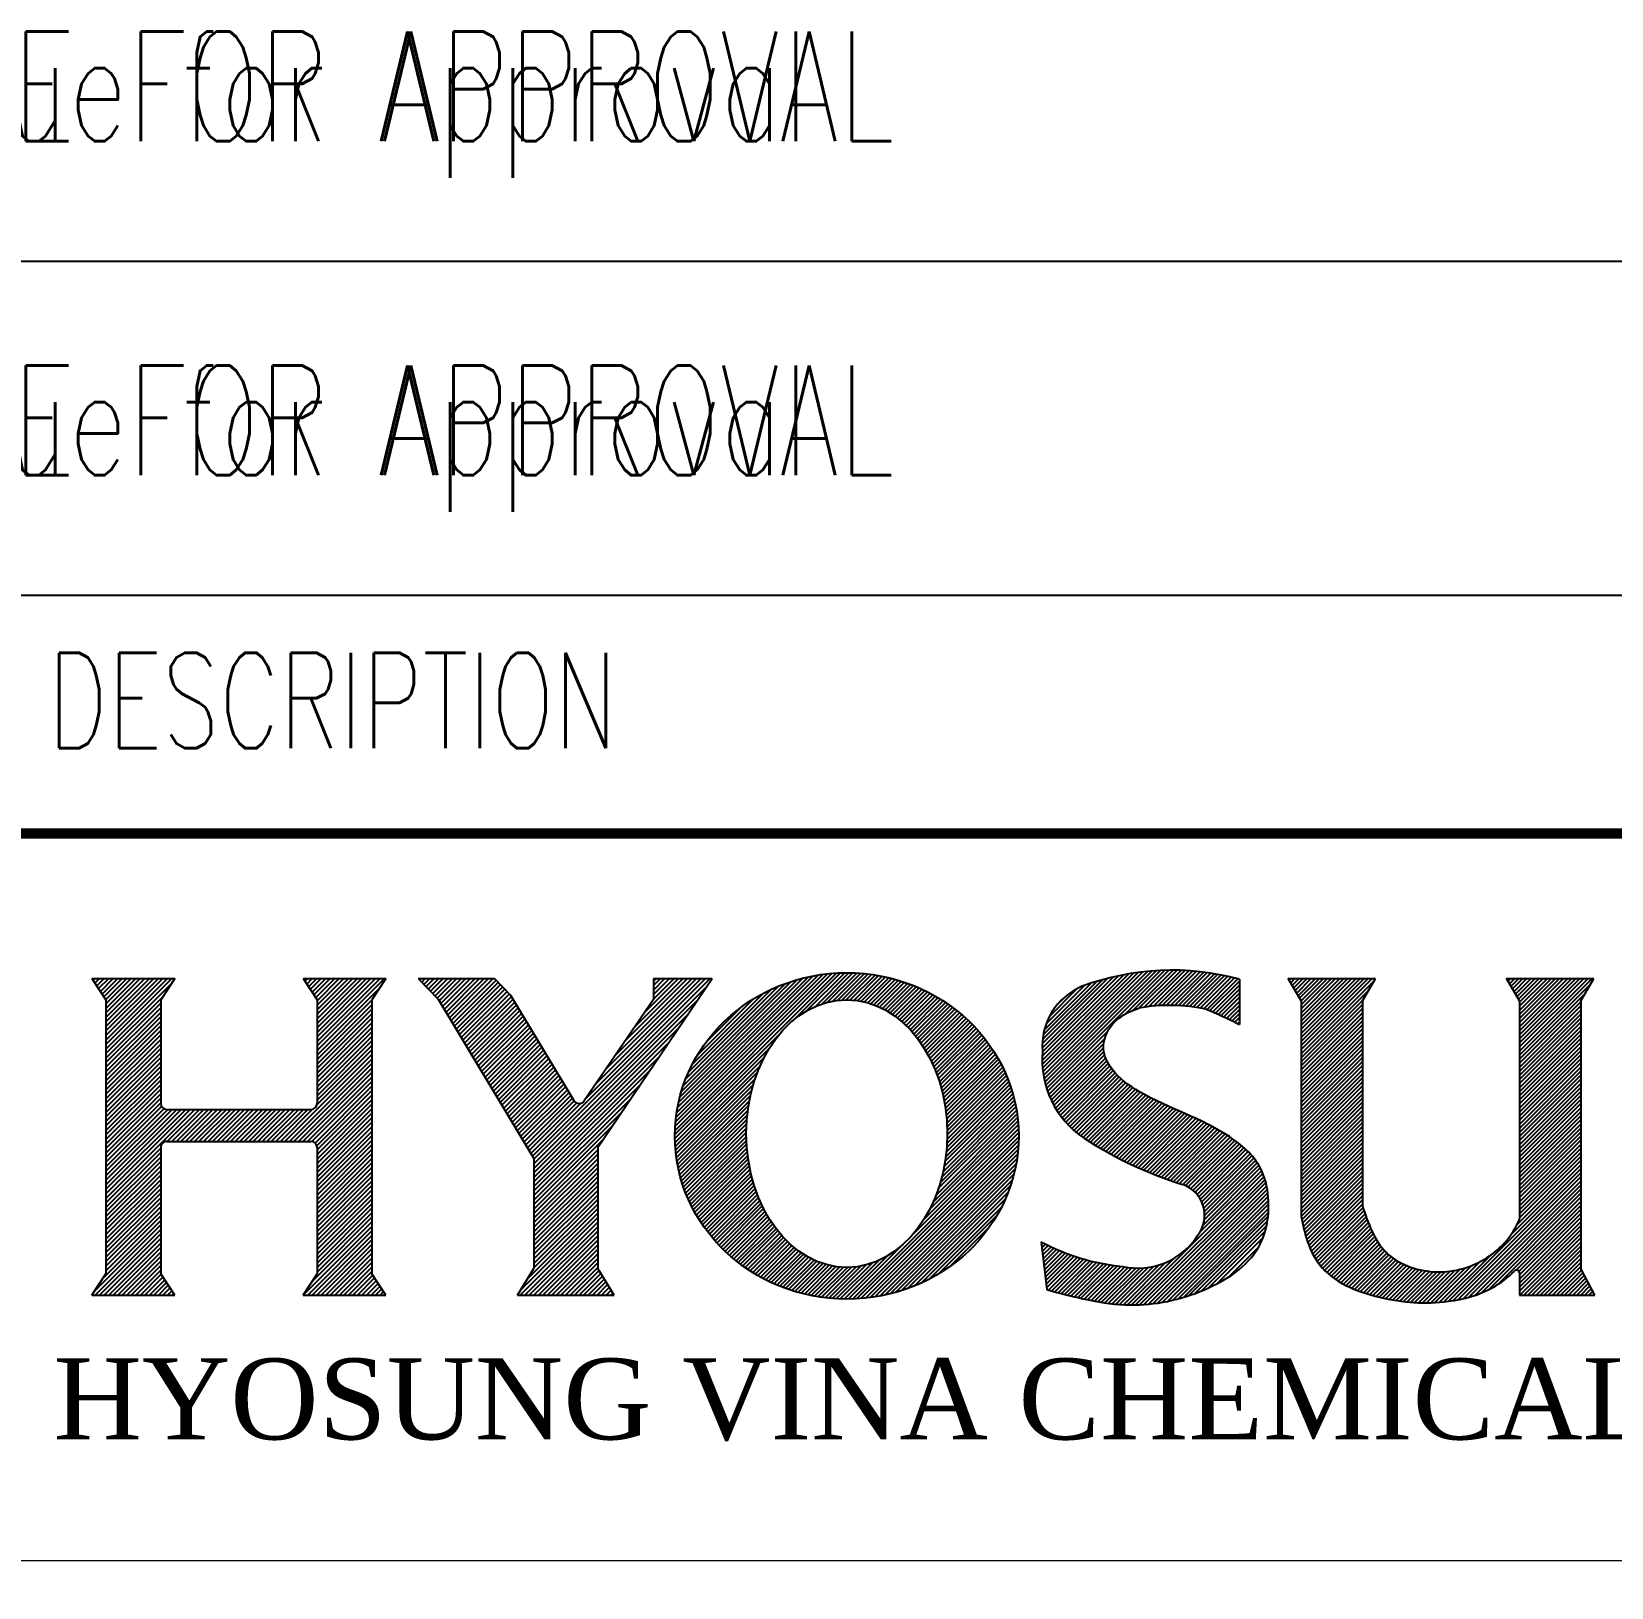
# Model space of a CAD drawing. Header units: millimetres. Extents: x 0 to 91981, y -132907 to 77676.
# Drawn here: x 88115 to 89440, y 45231 to 46536 of the extents above; entities that cross this region are included whole.
import ezdxf
from ezdxf.enums import TextEntityAlignment as Align

# ---------------------------------------------------------------- set-up
doc = ezdxf.new("R2010")
doc.units = ezdxf.units.MM
doc.header["$LTSCALE"] = 60
doc.linetypes.add('HIDDEN2', pattern=[0.1875, 0.125, -0.0625])
for name, color, linetype in [('9', 2, 'HIDDEN2'), ('BODER', 7, 'Continuous'), ('border', 130, 'Continuous'), ('TITLE', 7, 'Continuous')]:
    doc.layers.add(name, color=color, linetype=linetype)
doc.styles.add('ROMANS', font='ROMANS.shx', dxfattribs={"width": 0.8})
doc.styles.add('time', font='times.ttf', dxfattribs={"height": 5})

# ---------------------------------------------------------------- blocks, each defined once
blk = doc.blocks.new('TITLE')
at = {"color": 5}
for p, q in [((765.571, 91.97), (767.668, 94.067)), ((765.582, 91.896), (767.763, 94.077)), ((765.595, 91.824), (767.857, 94.085)), ((765.611, 91.754), (767.949, 94.092)), ((765.628, 91.686), (768.039, 94.097)), ((765.648, 91.621), (768.127, 94.1)), ((767.289, 93.176), (768.214, 94.102)), ((767.457, 93.259), (768.3, 94.102)), ((767.593, 93.31), (768.384, 94.101)), ((767.695, 93.326), (768.467, 94.099)), ((767.793, 93.339), (768.549, 94.095)), ((767.888, 93.349), (768.63, 94.091)), ((767.981, 93.356), (768.71, 94.085)), ((768.071, 93.361), (768.788, 94.078)), ((768.159, 93.364), (768.866, 94.07)), ((768.245, 93.364), (768.942, 94.061)), ((745.661, 93.887), (745.701, 93.927)), ((745.699, 93.83), (745.796, 93.927)), ((745.736, 93.773), (745.891, 93.927)), ((745.774, 93.715), (745.986, 93.927)), ((745.812, 93.658), (746.08, 93.927)), ((745.849, 93.601), (746.175, 93.927)), ((745.887, 93.544), (746.27, 93.927)), ((745.924, 93.486), (746.365, 93.927)), ((745.929, 93.302), (746.555, 93.927)), ((745.929, 93.207), (746.649, 93.927)), ((745.929, 93.112), (746.744, 93.927)), ((745.929, 93.017), (746.839, 93.927)), ((745.929, 92.922), (746.934, 93.927)), ((745.929, 92.828), (747.029, 93.927)), ((745.929, 92.733), (747.123, 93.927)), ((745.929, 92.638), (747.218, 93.927)), ((745.929, 92.543), (747.313, 93.927)), ((745.929, 93.397), (746.46, 93.927)), ((745.929, 92.448), (747.304, 93.823)), ((750.062, 93.927), (750.063, 93.927)), ((750.1, 93.869), (750.158, 93.927)), ((750.137, 93.812), (750.252, 93.927)), ((750.175, 93.755), (750.347, 93.927)), ((750.213, 93.698), (750.442, 93.927)), ((750.25, 93.64), (750.537, 93.927)), ((750.288, 93.583), (750.632, 93.927)), ((750.325, 93.526), (750.726, 93.927)), ((750.356, 93.462), (750.821, 93.927)), ((750.356, 93.367), (750.916, 93.927)), ((750.356, 93.272), (751.011, 93.927)), ((750.356, 93.178), (751.106, 93.927)), ((750.356, 93.083), (751.201, 93.927)), ((750.356, 92.988), (751.295, 93.927)), ((750.356, 92.893), (751.39, 93.927)), ((750.356, 92.798), (751.485, 93.927)), ((750.356, 92.703), (751.58, 93.927)), ((750.356, 92.609), (751.675, 93.927)), ((750.356, 92.514), (751.769, 93.927)), ((750.356, 92.419), (751.675, 93.737)), ((752.502, 93.901), (752.528, 93.927)), ((752.549, 93.853), (752.623, 93.927)), ((752.595, 93.805), (752.718, 93.927)), ((752.642, 93.757), (752.812, 93.927)), ((752.689, 93.709), (752.907, 93.927)), ((752.735, 93.66), (753.002, 93.927)), ((752.782, 93.612), (753.097, 93.927)), ((752.829, 93.564), (753.192, 93.927)), ((752.875, 93.516), (753.286, 93.927)), ((752.916, 93.462), (753.381, 93.927)), ((752.952, 93.403), (753.476, 93.927)), ((752.987, 93.343), (753.571, 93.927)), ((753.023, 93.284), (753.666, 93.927)), ((753.058, 93.225), (753.761, 93.927)), ((753.094, 93.166), (753.855, 93.927)), ((753.129, 93.106), (753.95, 93.927)), ((753.165, 93.047), (754.045, 93.927)), ((753.2, 92.988), (754.108, 93.895)), ((753.236, 92.928), (754.155, 93.847)), ((753.272, 92.869), (754.201, 93.799)), ((753.307, 92.81), (754.248, 93.751)), ((754.871, 90.202), (758.596, 93.927)), ((754.901, 90.137), (758.53, 93.766)), ((755.988, 91.414), (758.501, 93.927)), ((756.193, 91.713), (758.407, 93.927)), ((756.397, 92.012), (758.312, 93.927)), ((756.601, 92.312), (758.217, 93.927)), ((756.806, 92.611), (758.122, 93.927)), ((757.01, 92.91), (758.027, 93.927)), ((757.215, 93.209), (757.932, 93.927)), ((757.406, 93.875), (757.458, 93.927)), ((757.406, 93.78), (757.553, 93.927)), ((757.406, 93.686), (757.648, 93.927)), ((757.406, 93.591), (757.743, 93.927)), ((757.406, 93.496), (757.838, 93.927)), ((757.857, 90.656), (761.241, 94.041)), ((757.859, 90.743), (761.15, 94.034)), ((757.863, 90.833), (761.055, 94.025)), ((757.87, 90.926), (760.958, 94.014)), ((757.881, 91.021), (760.858, 93.999)), ((757.894, 91.12), (760.755, 93.981)), ((757.912, 91.223), (760.648, 93.959)), ((757.934, 91.33), (760.536, 93.933)), ((757.961, 91.443), (760.419, 93.901)), ((757.994, 91.561), (760.296, 93.864)), ((758.034, 91.687), (760.166, 93.819)), ((758.084, 91.822), (760.027, 93.765)), ((760.322, 93.036), (761.331, 94.045)), ((760.619, 93.248), (761.418, 94.047)), ((760.794, 93.337), (761.504, 94.047)), ((760.934, 93.392), (761.587, 94.045)), ((761.056, 93.429), (761.669, 94.041)), ((761.166, 93.454), (761.749, 94.036)), ((761.267, 93.469), (761.827, 94.029)), ((761.361, 93.478), (761.904, 94.021)), ((761.45, 93.481), (761.98, 94.011)), ((761.533, 93.479), (762.054, 94)), ((761.613, 93.474), (762.127, 93.988)), ((761.689, 93.465), (762.199, 93.974)), ((761.762, 93.452), (762.27, 93.96)), ((761.832, 93.437), (762.339, 93.944)), ((761.9, 93.419), (762.407, 93.927)), ((761.965, 93.399), (762.475, 93.909)), ((762.028, 93.377), (762.541, 93.89)), ((762.09, 93.353), (762.606, 93.87)), ((762.149, 93.327), (762.67, 93.848)), ((762.206, 93.299), (762.734, 93.826)), ((762.262, 93.27), (762.796, 93.803)), ((762.317, 93.239), (762.858, 93.779)), ((762.37, 93.206), (762.918, 93.755)), ((762.421, 93.172), (762.978, 93.729)), ((765.555, 92.21), (767.37, 94.025)), ((765.557, 92.127), (767.471, 94.041)), ((765.557, 92.297), (767.266, 94.006)), ((765.559, 92.47), (767.049, 93.96)), ((765.559, 92.555), (766.936, 93.933)), ((765.562, 92.047), (767.571, 94.055)), ((765.563, 92.389), (767.159, 93.985)), ((765.565, 92.647), (766.82, 93.901)), ((765.578, 92.745), (766.699, 93.866)), ((765.602, 92.854), (766.574, 93.826)), ((765.64, 92.978), (766.443, 93.781)), ((768.329, 93.363), (769.018, 94.052)), ((768.411, 93.36), (769.092, 94.041)), ((768.492, 93.355), (769.166, 94.029)), ((768.57, 93.348), (769.239, 94.016)), ((768.648, 93.34), (769.31, 94.003)), ((768.724, 93.331), (769.381, 93.989)), ((768.798, 93.32), (769.452, 93.974)), ((768.871, 93.308), (769.521, 93.958)), ((768.943, 93.294), (769.59, 93.941)), ((769.013, 93.279), (769.658, 93.924)), ((769.074, 93.255), (769.694, 93.875)), ((769.134, 93.229), (769.694, 93.79)), ((770.735, 93.891), (770.771, 93.927)), ((770.766, 93.837), (770.856, 93.927)), ((770.797, 93.783), (770.941, 93.927)), ((770.829, 93.729), (771.027, 93.927)), ((770.86, 93.675), (771.112, 93.927)), ((770.892, 93.621), (771.197, 93.927)), ((770.923, 93.568), (771.283, 93.927)), ((770.954, 93.514), (771.368, 93.927)), ((770.986, 93.46), (771.453, 93.927)), ((770.987, 93.375), (771.539, 93.927)), ((770.987, 93.29), (771.624, 93.927)), ((770.987, 93.204), (771.709, 93.927)), ((770.987, 93.119), (771.795, 93.927)), ((770.987, 93.034), (771.88, 93.927)), ((770.987, 92.948), (771.965, 93.927)), ((770.987, 92.863), (772.051, 93.927)), ((770.987, 92.778), (772.136, 93.927)), ((770.987, 92.692), (772.221, 93.927)), ((770.987, 92.607), (772.307, 93.927)), ((770.987, 92.522), (772.392, 93.927)), ((770.987, 92.436), (772.477, 93.927)), ((770.987, 92.351), (772.523, 93.888)), ((775.292, 93.926), (775.293, 93.927)), ((775.324, 93.872), (775.379, 93.927)), ((775.355, 93.818), (775.464, 93.927)), ((775.386, 93.764), (775.549, 93.927)), ((775.418, 93.71), (775.635, 93.927)), ((775.449, 93.656), (775.72, 93.927)), ((775.481, 93.602), (775.805, 93.927)), ((775.512, 93.549), (775.891, 93.927)), ((775.543, 93.495), (775.976, 93.927)), ((775.565, 93.43), (776.061, 93.927)), ((775.565, 93.345), (776.147, 93.927)), ((775.565, 93.26), (776.232, 93.927)), ((775.565, 93.174), (776.317, 93.927)), ((775.565, 93.089), (776.403, 93.927)), ((775.565, 93.004), (776.488, 93.927)), ((775.565, 92.918), (776.573, 93.927)), ((775.565, 92.833), (776.659, 93.927)), ((775.565, 92.748), (776.744, 93.927)), ((775.565, 92.662), (776.829, 93.927)), ((775.565, 92.577), (776.915, 93.927)), ((775.565, 92.492), (777, 93.927)), ((775.565, 92.406), (777.085, 93.927)), ((775.565, 92.321), (777.059, 93.816)), ((745.929, 92.354), (747.122, 93.547)), ((745.929, 92.259), (747.078, 93.408)), ((750.356, 92.324), (751.505, 93.473)), ((753.343, 92.751), (754.294, 93.702)), ((753.378, 92.691), (754.341, 93.654)), ((753.414, 92.632), (754.388, 93.606)), ((753.449, 92.573), (754.429, 93.553)), ((753.485, 92.514), (754.465, 93.493)), ((753.52, 92.454), (754.5, 93.434)), ((754.901, 90.042), (758.332, 93.473)), ((758.146, 91.969), (759.875, 93.698)), ((758.226, 92.134), (759.706, 93.614)), ((758.334, 92.328), (759.507, 93.501)), ((762.471, 93.137), (763.037, 93.702)), ((762.52, 93.1), (763.094, 93.675)), ((762.567, 93.062), (763.152, 93.647)), ((762.613, 93.023), (763.208, 93.618)), ((762.658, 92.983), (763.263, 93.588)), ((762.702, 92.941), (763.318, 93.557)), ((762.745, 92.899), (763.372, 93.526)), ((762.786, 92.855), (763.425, 93.494)), ((762.827, 92.81), (763.478, 93.461)), ((762.866, 92.764), (763.529, 93.427)), ((765.707, 93.13), (766.293, 93.717)), ((765.876, 93.385), (766.039, 93.547)), ((769.193, 93.203), (769.694, 93.704)), ((769.252, 93.177), (769.694, 93.619)), ((769.31, 93.149), (769.694, 93.534)), ((769.368, 93.122), (769.694, 93.448)), ((770.987, 92.266), (772.404, 93.684)), ((770.987, 92.18), (772.286, 93.479)), ((775.565, 92.236), (776.941, 93.612)), ((775.565, 92.15), (776.851, 93.437)), ((745.929, 92.164), (747.078, 93.313)), ((745.929, 92.069), (747.078, 93.218)), ((745.929, 91.974), (747.078, 93.123)), ((750.356, 92.229), (751.505, 93.378)), ((750.356, 92.135), (751.505, 93.283)), ((750.356, 92.04), (751.505, 93.189)), ((750.356, 91.945), (751.505, 93.094)), ((753.556, 92.395), (754.536, 93.375)), ((753.591, 92.336), (754.571, 93.315)), ((753.627, 92.276), (754.607, 93.256)), ((753.662, 92.217), (754.642, 93.197)), ((753.698, 92.158), (754.678, 93.138)), ((753.734, 92.099), (754.713, 93.078)), ((754.901, 89.947), (758.133, 93.18)), ((758.506, 92.585), (759.245, 93.325)), ((762.905, 92.717), (763.58, 93.393)), ((762.942, 92.669), (763.63, 93.357)), ((762.978, 92.62), (763.679, 93.321)), ((763.013, 92.57), (763.728, 93.285)), ((763.048, 92.519), (763.776, 93.247)), ((763.081, 92.467), (763.823, 93.209)), ((763.113, 92.414), (763.87, 93.17)), ((763.144, 92.36), (763.915, 93.131)), ((763.175, 92.305), (763.96, 93.09)), ((769.426, 93.094), (769.694, 93.363)), ((769.483, 93.066), (769.694, 93.278)), ((769.541, 93.039), (769.694, 93.192)), ((769.598, 93.011), (769.694, 93.107)), ((770.987, 92.095), (772.273, 93.382)), ((770.987, 92.01), (772.273, 93.296)), ((770.987, 91.924), (772.273, 93.211)), ((770.987, 91.839), (772.273, 93.126)), ((775.565, 92.065), (776.851, 93.352)), ((775.565, 91.98), (776.851, 93.266)), ((775.565, 91.894), (776.851, 93.181)), ((775.565, 91.809), (776.851, 93.096)), ((745.929, 91.879), (747.078, 93.028)), ((745.929, 91.785), (747.078, 92.933)), ((745.929, 91.69), (747.078, 92.839)), ((745.929, 91.595), (747.078, 92.744)), ((750.356, 91.85), (751.505, 92.999)), ((750.356, 91.755), (751.505, 92.904)), ((750.356, 91.66), (751.505, 92.809)), ((753.769, 92.039), (754.749, 93.019)), ((753.805, 91.98), (754.784, 92.96)), ((753.84, 91.921), (754.82, 92.9)), ((753.876, 91.861), (754.855, 92.841)), ((753.911, 91.802), (754.891, 92.782)), ((754.901, 89.853), (757.935, 92.887)), ((757.857, 90.571), (760.076, 92.79)), ((763.204, 92.249), (764.004, 93.049)), ((763.232, 92.191), (764.048, 93.007)), ((763.259, 92.133), (764.091, 92.965)), ((763.286, 92.074), (764.133, 92.921)), ((763.311, 92.014), (764.174, 92.877)), ((763.335, 91.953), (764.214, 92.832)), ((763.358, 91.891), (764.254, 92.787)), ((763.38, 91.828), (764.293, 92.741)), ((765.67, 91.557), (766.928, 92.815)), ((769.656, 92.983), (769.694, 93.022)), ((770.987, 91.754), (772.273, 93.04)), ((770.987, 91.668), (772.273, 92.955)), ((770.987, 91.583), (772.273, 92.87)), ((770.987, 91.498), (772.273, 92.784)), ((775.565, 91.724), (776.851, 93.01)), ((775.565, 91.638), (776.851, 92.925)), ((775.565, 91.553), (776.851, 92.84)), ((775.565, 91.468), (776.851, 92.754)), ((745.929, 91.5), (747.078, 92.649)), ((745.929, 91.405), (747.078, 92.554)), ((745.929, 91.311), (747.078, 92.459)), ((750.352, 91.277), (751.505, 92.43)), ((750.356, 91.566), (751.505, 92.714)), ((750.356, 91.471), (751.505, 92.62)), ((750.356, 91.376), (751.505, 92.525)), ((753.947, 91.743), (754.927, 92.723)), ((753.982, 91.684), (754.962, 92.663)), ((754.018, 91.624), (754.998, 92.604)), ((754.053, 91.565), (755.033, 92.545)), ((754.089, 91.506), (755.069, 92.486)), ((754.124, 91.447), (755.104, 92.426)), ((754.901, 89.758), (757.737, 92.594)), ((757.86, 90.488), (759.842, 92.47)), ((763.401, 91.763), (764.331, 92.693)), ((763.421, 91.698), (764.369, 92.646)), ((763.44, 91.631), (764.406, 92.597)), ((763.458, 91.564), (764.442, 92.548)), ((763.474, 91.495), (764.477, 92.498)), ((763.489, 91.425), (764.511, 92.447)), ((765.693, 91.495), (766.87, 92.672)), ((765.718, 91.435), (766.848, 92.564)), ((765.745, 91.376), (766.843, 92.474)), ((770.987, 91.412), (772.273, 92.699)), ((770.987, 91.327), (772.273, 92.614)), ((770.987, 91.242), (772.273, 92.528)), ((770.987, 91.156), (772.273, 92.443)), ((775.565, 91.382), (776.851, 92.669)), ((775.565, 91.297), (776.851, 92.584)), ((775.565, 91.212), (776.851, 92.498)), ((775.565, 91.126), (776.851, 92.413)), ((745.929, 91.216), (747.078, 92.365)), ((745.929, 91.121), (747.078, 92.27)), ((745.929, 91.026), (747.078, 92.175)), ((745.929, 90.931), (747.078, 92.08)), ((749.681, 90.511), (751.505, 92.335)), ((749.775, 90.511), (751.505, 92.24)), ((749.87, 90.511), (751.505, 92.146)), ((754.16, 91.387), (755.14, 92.367)), ((754.196, 91.328), (755.175, 92.308)), ((754.231, 91.269), (755.211, 92.248)), ((754.267, 91.209), (755.246, 92.189)), ((754.302, 91.15), (755.282, 92.13)), ((754.901, 89.663), (757.539, 92.301)), ((757.864, 90.407), (759.728, 92.272)), ((757.87, 90.328), (759.649, 92.107)), ((763.503, 91.353), (764.545, 92.395)), ((763.516, 91.281), (764.578, 92.342)), ((763.528, 91.207), (764.61, 92.289)), ((763.538, 91.132), (764.641, 92.235)), ((763.546, 91.055), (764.671, 92.18)), ((763.554, 90.977), (764.7, 92.124)), ((765.773, 91.319), (766.851, 92.397)), ((765.803, 91.263), (766.866, 92.327)), ((765.834, 91.209), (766.888, 92.263)), ((765.867, 91.157), (766.914, 92.204)), ((765.901, 91.106), (766.943, 92.148)), ((765.936, 91.056), (766.975, 92.095)), ((770.987, 91.071), (772.273, 92.358)), ((770.987, 90.986), (772.273, 92.272)), ((770.987, 90.9), (772.273, 92.187)), ((770.987, 90.815), (772.273, 92.102)), ((775.565, 91.041), (776.851, 92.328)), ((775.565, 90.956), (776.851, 92.242)), ((775.565, 90.87), (776.851, 92.157)), ((745.929, 90.836), (747.078, 91.985)), ((745.929, 90.742), (747.078, 91.89)), ((745.929, 90.647), (747.078, 91.796)), ((749.965, 90.511), (751.505, 92.051)), ((750.06, 90.511), (751.505, 91.956)), ((750.155, 90.511), (751.505, 91.861)), ((750.248, 90.509), (751.505, 91.766)), ((754.338, 91.091), (755.317, 92.071)), ((754.373, 91.032), (755.353, 92.011)), ((754.409, 90.972), (755.388, 91.952)), ((754.444, 90.913), (755.424, 91.893)), ((754.48, 90.854), (755.46, 91.833)), ((754.515, 90.794), (755.495, 91.774)), ((754.901, 89.568), (757.341, 92.008)), ((757.878, 90.251), (759.589, 91.961)), ((757.888, 90.175), (759.54, 91.827)), ((763.559, 90.897), (764.729, 92.067)), ((763.56, 90.471), (764.857, 91.768)), ((763.563, 90.816), (764.756, 92.009)), ((763.564, 90.561), (764.833, 91.83)), ((763.565, 90.733), (764.783, 91.95)), ((763.566, 90.648), (764.809, 91.891)), ((765.973, 91.007), (767.01, 92.044)), ((766.011, 90.96), (767.047, 91.996)), ((766.051, 90.914), (767.086, 91.95)), ((766.092, 90.87), (767.127, 91.905)), ((766.134, 90.827), (767.17, 91.863)), ((766.177, 90.785), (767.215, 91.822)), ((766.222, 90.744), (767.261, 91.783)), ((766.268, 90.705), (767.309, 91.745)), ((770.987, 90.73), (772.273, 92.016)), ((770.987, 90.644), (772.273, 91.931)), ((770.987, 90.559), (772.273, 91.846)), ((770.987, 90.474), (772.273, 91.76)), ((775.565, 90.785), (776.851, 92.072)), ((775.565, 90.7), (776.851, 91.986)), ((775.565, 90.614), (776.851, 91.901)), ((775.565, 90.529), (776.851, 91.816)), ((745.929, 90.552), (747.078, 91.701)), ((745.929, 90.457), (747.078, 91.606)), ((745.929, 90.362), (747.078, 91.511)), ((745.929, 90.268), (747.078, 91.416)), ((750.313, 90.479), (751.505, 91.671)), ((750.35, 90.422), (751.505, 91.577)), ((750.356, 90.333), (751.505, 91.482)), ((754.551, 90.735), (755.531, 91.715)), ((754.586, 90.676), (755.566, 91.656)), ((754.622, 90.617), (755.602, 91.596)), ((754.658, 90.557), (755.637, 91.537)), ((754.693, 90.498), (755.673, 91.478)), ((754.729, 90.439), (755.708, 91.419)), ((754.901, 89.473), (757.142, 91.715)), ((754.901, 89.378), (756.944, 91.422)), ((757.899, 90.101), (759.501, 91.703)), ((757.912, 90.029), (759.468, 91.585)), ((757.926, 89.958), (759.441, 91.473)), ((763.501, 89.985), (764.959, 91.444)), ((763.519, 90.089), (764.941, 91.511)), ((763.534, 90.189), (764.922, 91.577)), ((763.545, 90.286), (764.901, 91.642)), ((763.554, 90.38), (764.88, 91.706)), ((766.316, 90.667), (767.358, 91.709)), ((766.365, 90.631), (767.408, 91.674)), ((766.415, 90.595), (767.459, 91.64)), ((766.466, 90.561), (767.511, 91.607)), ((766.518, 90.528), (767.564, 91.574)), ((766.57, 90.495), (767.618, 91.543)), ((766.623, 90.462), (767.673, 91.512)), ((766.676, 90.43), (767.728, 91.482)), ((766.729, 90.398), (767.784, 91.452)), ((766.783, 90.366), (767.84, 91.423)), ((770.987, 90.388), (772.273, 91.675)), ((770.987, 90.303), (772.273, 91.59)), ((770.987, 90.218), (772.273, 91.504)), ((770.987, 90.132), (772.273, 91.419)), ((775.565, 90.444), (776.851, 91.73)), ((775.565, 90.358), (776.851, 91.645)), ((775.565, 90.273), (776.851, 91.56)), ((775.565, 90.188), (776.851, 91.474)), ((745.929, 90.173), (747.078, 91.322)), ((745.929, 90.078), (747.096, 91.245)), ((745.929, 89.983), (747.144, 91.198)), ((745.929, 89.888), (747.224, 91.183)), ((745.929, 89.794), (747.319, 91.183)), ((745.929, 89.699), (747.413, 91.183)), ((745.929, 89.604), (747.508, 91.183)), ((745.929, 89.509), (747.603, 91.183)), ((745.929, 89.414), (747.698, 91.183)), ((745.929, 89.319), (747.793, 91.183)), ((747.215, 90.511), (747.888, 91.183)), ((747.31, 90.511), (747.982, 91.183)), ((747.405, 90.511), (748.077, 91.183)), ((747.5, 90.511), (748.172, 91.183)), ((747.595, 90.511), (748.267, 91.183)), ((747.69, 90.511), (748.362, 91.183)), ((747.784, 90.511), (748.456, 91.183)), ((747.879, 90.511), (748.551, 91.183)), ((747.974, 90.511), (748.646, 91.183)), ((748.069, 90.511), (748.741, 91.183)), ((748.164, 90.511), (748.836, 91.183)), ((748.258, 90.511), (748.93, 91.183)), ((748.353, 90.511), (749.025, 91.183)), ((748.448, 90.511), (749.12, 91.183)), ((748.543, 90.511), (749.215, 91.183)), ((748.638, 90.511), (749.31, 91.183)), ((748.733, 90.511), (749.405, 91.183)), ((748.827, 90.511), (749.499, 91.183)), ((748.922, 90.511), (749.594, 91.183)), ((749.017, 90.511), (749.689, 91.183)), ((749.112, 90.511), (749.784, 91.183)), ((749.207, 90.511), (749.879, 91.183)), ((749.301, 90.511), (749.973, 91.183)), ((749.396, 90.511), (750.068, 91.183)), ((749.491, 90.511), (750.163, 91.183)), ((749.586, 90.511), (750.262, 91.187)), ((750.356, 90.238), (751.505, 91.387)), ((750.356, 90.143), (751.505, 91.292)), ((750.356, 90.049), (751.505, 91.197)), ((750.356, 89.954), (751.505, 91.103)), ((754.764, 90.38), (755.744, 91.36)), ((754.8, 90.32), (755.797, 91.317)), ((754.835, 90.261), (755.887, 91.313)), ((754.901, 89.284), (756.746, 91.129)), ((757.942, 89.888), (759.419, 91.365)), ((757.959, 89.819), (759.401, 91.262)), ((757.977, 89.752), (759.386, 91.162)), ((763.331, 89.388), (765.031, 91.089)), ((763.379, 89.522), (765.019, 91.163)), ((763.419, 89.647), (765.006, 91.235)), ((763.452, 89.765), (764.992, 91.306)), ((763.479, 89.878), (764.976, 91.376)), ((766.837, 90.335), (767.897, 91.395)), ((766.891, 90.304), (767.954, 91.366)), ((766.946, 90.273), (768.011, 91.339)), ((767.001, 90.243), (768.069, 91.311)), ((767.056, 90.213), (768.128, 91.284)), ((767.112, 90.184), (768.186, 91.258)), ((767.168, 90.154), (768.245, 91.231)), ((767.225, 90.125), (768.304, 91.205)), ((767.282, 90.097), (768.363, 91.179)), ((767.339, 90.069), (768.422, 91.152)), ((767.397, 90.041), (768.482, 91.126)), ((767.455, 90.014), (768.541, 91.1)), ((770.987, 90.047), (772.273, 91.334)), ((770.987, 89.962), (772.273, 91.248)), ((770.987, 89.876), (772.273, 91.163)), ((775.565, 90.102), (776.851, 91.389)), ((775.565, 90.017), (776.851, 91.304)), ((775.565, 89.932), (776.851, 91.218)), ((775.565, 89.846), (776.851, 91.133)), ((750.356, 89.859), (751.505, 91.008)), ((750.356, 89.764), (751.505, 90.913)), ((750.356, 89.669), (751.505, 90.818)), ((754.901, 89.189), (756.548, 90.836)), ((757.996, 89.686), (759.375, 91.065)), ((758.016, 89.621), (759.366, 90.971)), ((758.037, 89.557), (759.36, 90.88)), ((758.06, 89.494), (759.356, 90.79)), ((762.83, 88.546), (765.06, 90.777)), ((763.075, 88.877), (765.056, 90.857)), ((763.19, 89.077), (765.049, 90.936)), ((763.269, 89.242), (765.041, 91.013)), ((767.513, 89.987), (768.6, 91.074)), ((767.572, 89.96), (768.659, 91.047)), ((767.631, 89.934), (768.717, 91.021)), ((767.691, 89.908), (768.776, 90.994)), ((767.751, 89.883), (768.834, 90.967)), ((767.811, 89.858), (768.892, 90.939)), ((767.872, 89.834), (768.949, 90.911)), ((767.933, 89.809), (769.006, 90.883)), ((767.994, 89.786), (769.063, 90.854)), ((768.056, 89.762), (769.119, 90.825)), ((768.119, 89.739), (769.175, 90.795)), ((768.182, 89.717), (769.229, 90.765)), ((770.987, 89.791), (772.273, 91.078)), ((770.987, 89.706), (772.273, 90.992)), ((770.987, 89.62), (772.273, 90.907)), ((770.987, 89.535), (772.273, 90.822)), ((775.565, 89.761), (776.851, 91.048)), ((775.565, 89.676), (776.851, 90.962)), ((775.565, 89.59), (776.851, 90.877)), ((775.565, 89.505), (776.851, 90.792)), ((750.356, 89.575), (751.505, 90.723)), ((750.356, 89.48), (751.505, 90.629)), ((750.356, 89.385), (751.505, 90.534)), ((750.356, 89.29), (751.505, 90.439)), ((754.901, 89.094), (756.349, 90.543)), ((758.084, 89.432), (759.355, 90.703)), ((758.108, 89.371), (759.355, 90.618)), ((758.134, 89.312), (759.357, 90.535)), ((758.16, 89.253), (759.361, 90.454)), ((761.577, 87.208), (765.063, 90.694)), ((761.666, 87.212), (765.064, 90.61)), ((761.757, 87.218), (765.062, 90.523)), ((761.851, 87.226), (765.058, 90.433)), ((768.245, 89.695), (769.284, 90.734)), ((768.309, 89.673), (769.337, 90.702)), ((768.373, 89.652), (769.39, 90.67)), ((768.437, 89.631), (769.442, 90.636)), ((768.502, 89.611), (769.494, 90.603)), ((768.563, 89.586), (769.545, 90.568)), ((768.619, 89.557), (769.595, 90.532)), ((768.671, 89.524), (769.643, 90.496)), ((768.719, 89.487), (769.691, 90.459)), ((768.764, 89.446), (769.738, 90.42)), ((770.987, 89.45), (772.273, 90.736)), ((770.987, 89.364), (772.273, 90.651)), ((770.987, 89.279), (772.273, 90.566)), ((770.987, 89.194), (772.273, 90.48)), ((775.565, 89.42), (776.851, 90.706)), ((775.565, 89.334), (776.851, 90.621)), ((775.565, 89.249), (776.851, 90.536)), ((775.565, 89.164), (776.851, 90.45)), ((745.929, 89.225), (747.078, 90.373)), ((745.929, 89.13), (747.078, 90.279)), ((745.929, 89.035), (747.078, 90.184)), ((745.929, 88.94), (747.078, 90.089)), ((750.356, 89.195), (751.505, 90.344)), ((750.356, 89.1), (751.505, 90.249)), ((750.356, 89.006), (751.505, 90.154)), ((754.901, 88.999), (756.238, 90.336)), ((754.901, 88.904), (756.238, 90.242)), ((754.901, 88.81), (756.238, 90.147)), ((758.188, 89.195), (759.367, 90.374)), ((758.216, 89.138), (759.374, 90.296)), ((758.245, 89.082), (759.383, 90.219)), ((758.275, 89.027), (759.393, 90.144)), ((761.948, 87.238), (765.051, 90.341)), ((762.047, 87.252), (765.041, 90.246)), ((762.15, 87.27), (765.028, 90.147)), ((768.804, 89.401), (769.784, 90.381)), ((768.841, 89.352), (769.829, 90.34)), ((768.874, 89.3), (769.872, 90.298)), ((768.902, 89.243), (769.914, 90.255)), ((768.926, 89.181), (769.954, 90.21)), ((768.945, 89.115), (769.993, 90.163)), ((768.957, 89.042), (770.03, 90.115)), ((770.987, 89.108), (772.273, 90.395)), ((770.987, 89.023), (772.273, 90.31)), ((770.988, 88.939), (772.273, 90.224)), ((771.002, 88.868), (772.273, 90.139)), ((775.507, 88.765), (776.851, 90.109)), ((775.565, 89.078), (776.851, 90.365)), ((775.565, 88.993), (776.851, 90.28)), ((775.565, 88.908), (776.851, 90.194)), ((745.929, 88.845), (747.078, 89.994)), ((745.929, 88.751), (747.078, 89.899)), ((745.929, 88.656), (747.078, 89.805)), ((750.356, 88.911), (751.505, 90.06)), ((750.356, 88.816), (751.505, 89.965)), ((750.356, 88.721), (751.505, 89.87)), ((750.356, 88.626), (751.505, 89.775)), ((754.901, 88.715), (756.238, 90.052)), ((754.901, 88.62), (756.238, 89.957)), ((754.901, 88.525), (756.238, 89.862)), ((754.901, 88.43), (756.238, 89.768)), ((758.306, 88.972), (759.404, 90.07)), ((758.338, 88.919), (759.417, 89.998)), ((758.371, 88.866), (759.431, 89.927)), ((758.404, 88.814), (759.447, 89.857)), ((758.438, 88.763), (759.463, 89.788)), ((762.257, 87.291), (765.011, 90.045)), ((762.368, 87.317), (764.99, 89.939)), ((762.484, 87.347), (764.964, 89.827)), ((767.426, 87.084), (770.184, 89.842)), ((767.512, 87.084), (770.207, 89.78)), ((768.857, 88.6), (770.158, 89.901)), ((768.93, 88.759), (770.129, 89.958)), ((768.955, 88.869), (770.099, 90.012)), ((768.962, 88.961), (770.065, 90.065)), ((771.016, 88.797), (772.273, 90.054)), ((771.032, 88.727), (772.273, 89.968)), ((771.049, 88.659), (772.273, 89.883)), ((771.066, 88.591), (772.273, 89.798)), ((774.074, 87.161), (776.851, 89.938)), ((774.174, 87.176), (776.851, 89.853)), ((774.278, 87.195), (776.851, 89.768)), ((775.382, 88.555), (776.851, 90.024)), ((745.929, 88.561), (747.078, 89.71)), ((745.929, 88.466), (747.078, 89.615)), ((745.929, 88.371), (747.078, 89.52)), ((745.929, 88.276), (747.078, 89.425)), ((750.356, 88.532), (751.505, 89.68)), ((750.356, 88.437), (751.505, 89.586)), ((750.356, 88.342), (751.505, 89.491)), ((754.901, 88.335), (756.238, 89.673)), ((754.901, 88.241), (756.238, 89.578)), ((754.901, 88.146), (756.238, 89.483)), ((758.474, 88.713), (759.481, 89.72)), ((758.509, 88.663), (759.5, 89.654)), ((758.546, 88.615), (759.52, 89.588)), ((758.583, 88.567), (759.541, 89.524)), ((758.622, 88.52), (759.563, 89.461)), ((762.606, 87.384), (764.932, 89.71)), ((762.735, 87.427), (764.893, 89.585)), ((762.873, 87.48), (764.844, 89.452)), ((767.6, 87.087), (770.228, 89.716)), ((767.69, 87.092), (770.247, 89.649)), ((767.783, 87.099), (770.263, 89.58)), ((767.878, 87.11), (770.277, 89.508)), ((767.977, 87.123), (770.288, 89.433)), ((771.085, 88.524), (772.273, 89.712)), ((771.105, 88.459), (772.273, 89.627)), ((771.127, 88.395), (772.273, 89.542)), ((771.15, 88.333), (772.273, 89.456)), ((774.387, 87.218), (776.851, 89.682)), ((774.501, 87.247), (776.851, 89.597)), ((774.624, 87.284), (776.851, 89.512)), ((774.758, 87.333), (776.851, 89.426)), ((745.929, 88.182), (747.078, 89.33)), ((745.929, 88.087), (747.078, 89.236)), ((745.929, 87.992), (747.078, 89.141)), ((750.356, 88.247), (751.505, 89.396)), ((750.356, 88.152), (751.505, 89.301)), ((750.356, 88.057), (751.505, 89.206)), ((750.356, 87.963), (751.505, 89.111)), ((754.769, 87.635), (756.238, 89.104)), ((754.901, 88.051), (756.238, 89.388)), ((754.901, 87.956), (756.238, 89.294)), ((754.901, 87.861), (756.238, 89.199)), ((758.661, 88.473), (759.586, 89.399)), ((758.7, 88.428), (759.61, 89.337)), ((758.741, 88.383), (759.635, 89.277)), ((758.782, 88.338), (759.662, 89.218)), ((758.824, 88.295), (759.689, 89.16)), ((758.866, 88.252), (759.717, 89.103)), ((763.022, 87.544), (764.784, 89.306)), ((763.189, 87.625), (764.708, 89.144)), ((768.079, 87.139), (770.296, 89.357)), ((768.184, 87.159), (770.302, 89.277)), ((768.294, 87.184), (770.304, 89.194)), ((768.408, 87.212), (770.304, 89.108)), ((771.174, 88.272), (772.273, 89.371)), ((771.2, 88.213), (772.273, 89.286)), ((771.228, 88.155), (772.273, 89.2)), ((771.258, 88.1), (772.283, 89.124)), ((774.913, 87.402), (776.851, 89.341)), ((775.112, 87.516), (776.851, 89.256)), ((775.493, 87.812), (776.851, 89.17)), ((745.688, 87.372), (747.078, 88.762)), ((745.869, 87.648), (747.078, 88.856)), ((745.929, 87.897), (747.078, 89.046)), ((745.929, 87.802), (747.078, 88.951)), ((750.24, 87.562), (751.505, 88.827)), ((750.356, 87.868), (751.505, 89.017)), ((750.356, 87.773), (751.505, 88.922)), ((754.615, 87.291), (756.238, 88.914)), ((754.62, 87.391), (756.238, 89.009)), ((754.709, 87.291), (756.238, 88.819)), ((758.91, 88.21), (759.746, 89.047)), ((758.954, 88.169), (759.777, 88.992)), ((758.999, 88.129), (759.808, 88.938)), ((759.044, 88.089), (759.84, 88.885)), ((759.091, 88.05), (759.874, 88.833)), ((759.138, 88.012), (759.908, 88.782)), ((763.382, 87.733), (764.605, 88.956)), ((768.527, 87.246), (770.3, 89.019)), ((768.624, 87.277), (770.293, 88.946)), ((768.755, 87.323), (770.28, 88.848)), ((771.289, 88.046), (772.304, 89.061)), ((771.323, 87.994), (772.326, 88.997)), ((771.358, 87.944), (772.348, 88.934)), ((771.396, 87.896), (772.371, 88.872)), ((771.436, 87.851), (772.395, 88.81)), ((775.552, 87.786), (776.851, 89.085)), ((775.565, 87.713), (776.851, 89)), ((775.565, 87.628), (776.851, 88.914)), ((775.565, 87.542), (776.851, 88.829)), ((745.702, 87.291), (747.078, 88.667)), ((745.797, 87.291), (747.078, 88.572)), ((745.892, 87.291), (747.078, 88.477)), ((750.064, 87.291), (751.505, 88.732)), ((750.158, 87.291), (751.505, 88.637)), ((750.253, 87.291), (751.505, 88.543)), ((750.348, 87.291), (751.505, 88.448)), ((754.804, 87.291), (756.238, 88.725)), ((754.899, 87.291), (756.238, 88.63)), ((754.994, 87.291), (756.238, 88.535)), ((755.089, 87.291), (756.238, 88.44)), ((759.185, 87.974), (759.943, 88.732)), ((759.234, 87.937), (759.979, 88.683)), ((759.283, 87.901), (760.017, 88.635)), ((759.333, 87.866), (760.055, 88.588)), ((759.384, 87.831), (760.095, 88.542)), ((759.435, 87.797), (760.135, 88.497)), ((759.488, 87.764), (760.177, 88.453)), ((763.629, 87.895), (764.447, 88.713)), ((768.895, 87.377), (770.26, 88.742)), ((769.045, 87.442), (770.231, 88.628)), ((769.21, 87.522), (770.188, 88.5)), ((771.477, 87.807), (772.419, 88.749)), ((771.521, 87.765), (772.444, 88.689)), ((771.566, 87.725), (772.471, 88.63)), ((771.613, 87.687), (772.498, 88.572)), ((771.662, 87.651), (772.527, 88.516)), ((771.712, 87.616), (772.558, 88.461)), ((775.565, 87.457), (776.851, 88.744)), ((775.565, 87.372), (776.851, 88.658)), ((775.569, 87.291), (776.851, 88.573)), ((775.654, 87.291), (776.851, 88.488)), ((745.986, 87.291), (747.078, 88.382)), ((746.081, 87.291), (747.078, 88.287)), ((746.176, 87.291), (747.078, 88.193)), ((750.443, 87.291), (751.505, 88.353)), ((750.538, 87.291), (751.505, 88.258)), ((750.632, 87.291), (751.505, 88.163)), ((755.184, 87.291), (756.238, 88.345)), ((755.278, 87.291), (756.238, 88.251)), ((755.373, 87.291), (756.238, 88.156)), ((759.541, 87.732), (760.219, 88.411)), ((759.594, 87.7), (760.263, 88.369)), ((759.649, 87.67), (760.308, 88.329)), ((759.704, 87.64), (760.355, 88.29)), ((759.761, 87.611), (760.402, 88.252)), ((759.818, 87.582), (760.451, 88.215)), ((759.875, 87.555), (760.501, 88.18)), ((759.934, 87.528), (760.552, 88.146)), ((759.994, 87.502), (760.605, 88.114)), ((761.405, 87.207), (762.307, 88.109)), ((761.49, 87.206), (762.614, 88.33)), ((765.538, 88.354), (765.572, 88.387)), ((765.548, 88.278), (765.628, 88.358)), ((765.557, 88.202), (765.685, 88.33)), ((765.566, 88.126), (765.743, 88.302)), ((765.576, 88.05), (765.801, 88.275)), ((765.585, 87.974), (765.86, 88.249)), ((765.594, 87.898), (765.92, 88.223)), ((765.604, 87.822), (765.98, 88.198)), ((765.613, 87.746), (766.042, 88.174)), ((765.622, 87.67), (766.103, 88.151)), ((765.632, 87.594), (766.166, 88.128)), ((765.641, 87.518), (766.23, 88.106)), ((769.455, 87.662), (770.097, 88.304)), ((771.764, 87.582), (772.591, 88.408)), ((771.818, 87.55), (772.625, 88.357)), ((771.872, 87.52), (772.661, 88.308)), ((771.929, 87.49), (772.699, 88.261)), ((771.986, 87.463), (772.739, 88.216)), ((772.045, 87.436), (772.782, 88.173)), ((772.105, 87.411), (772.827, 88.133)), ((773.977, 87.15), (774.952, 88.124)), ((775.74, 87.291), (776.851, 88.402)), ((775.825, 87.291), (776.851, 88.317)), ((775.91, 87.291), (776.851, 88.232)), ((775.996, 87.291), (776.851, 88.146)), ((746.271, 87.291), (747.078, 88.098)), ((746.366, 87.291), (747.078, 88.003)), ((746.461, 87.291), (747.078, 87.908)), ((746.555, 87.291), (747.078, 87.813)), ((750.727, 87.291), (751.505, 88.068)), ((750.822, 87.291), (751.505, 87.974)), ((750.917, 87.291), (751.505, 87.879)), ((751.012, 87.291), (751.505, 87.784)), ((755.468, 87.291), (756.238, 88.061)), ((755.563, 87.291), (756.238, 87.966)), ((755.658, 87.291), (756.238, 87.871)), ((755.752, 87.291), (756.266, 87.805)), ((760.054, 87.477), (760.659, 88.083)), ((760.115, 87.453), (760.715, 88.053)), ((760.178, 87.43), (760.773, 88.026)), ((760.241, 87.408), (760.832, 88)), ((760.305, 87.387), (760.894, 87.975)), ((760.37, 87.367), (760.957, 87.953)), ((760.436, 87.347), (761.022, 87.933)), ((760.503, 87.329), (761.09, 87.916)), ((760.571, 87.312), (761.16, 87.901)), ((760.641, 87.296), (761.233, 87.888)), ((760.711, 87.281), (761.309, 87.879)), ((760.783, 87.267), (761.389, 87.874)), ((760.855, 87.255), (761.473, 87.872)), ((760.93, 87.244), (761.561, 87.875)), ((761.005, 87.234), (761.655, 87.884)), ((761.082, 87.225), (761.757, 87.9)), ((761.16, 87.218), (761.867, 87.925)), ((761.24, 87.213), (761.989, 87.962)), ((761.321, 87.209), (762.131, 88.018)), ((765.65, 87.442), (766.294, 88.085)), ((765.689, 87.395), (766.359, 88.065)), ((765.757, 87.377), (766.425, 88.046)), ((765.824, 87.359), (766.492, 88.027)), ((765.892, 87.341), (766.56, 88.009)), ((765.959, 87.324), (766.628, 87.993)), ((766.027, 87.306), (766.698, 87.977)), ((766.095, 87.289), (766.768, 87.962)), ((766.163, 87.272), (766.84, 87.948)), ((766.232, 87.255), (766.912, 87.936)), ((766.301, 87.239), (766.986, 87.924)), ((766.37, 87.223), (767.061, 87.913)), ((766.44, 87.207), (767.137, 87.904)), ((766.51, 87.192), (767.214, 87.896)), ((766.581, 87.178), (767.287, 87.883)), ((766.653, 87.164), (767.36, 87.871)), ((766.725, 87.151), (767.436, 87.862)), ((766.799, 87.139), (767.517, 87.857)), ((766.873, 87.128), (767.601, 87.857)), ((766.948, 87.118), (767.691, 87.861)), ((767.024, 87.109), (767.788, 87.873)), ((767.101, 87.101), (767.893, 87.892)), ((767.18, 87.094), (768.01, 87.924)), ((767.26, 87.089), (768.144, 87.973)), ((767.342, 87.085), (768.316, 88.059)), ((772.166, 87.386), (772.874, 88.094)), ((772.228, 87.363), (772.923, 88.058)), ((772.292, 87.341), (772.974, 88.024)), ((772.356, 87.321), (773.028, 87.992)), ((772.422, 87.301), (773.083, 87.962)), ((772.488, 87.282), (773.141, 87.935)), ((772.555, 87.264), (773.2, 87.909)), ((772.624, 87.247), (773.262, 87.885)), ((772.693, 87.231), (773.325, 87.863)), ((772.763, 87.216), (773.391, 87.843)), ((772.834, 87.201), (773.459, 87.826)), ((772.907, 87.188), (773.529, 87.811)), ((772.98, 87.176), (773.602, 87.798)), ((773.054, 87.165), (773.677, 87.788)), ((773.13, 87.156), (773.756, 87.781)), ((773.207, 87.147), (773.837, 87.778)), ((773.285, 87.14), (773.923, 87.778)), ((773.365, 87.135), (774.013, 87.783)), ((773.447, 87.131), (774.108, 87.792)), ((773.53, 87.129), (774.209, 87.808)), ((773.615, 87.129), (774.318, 87.832)), ((773.702, 87.131), (774.437, 87.866)), ((773.791, 87.135), (774.572, 87.915)), ((773.883, 87.141), (774.731, 87.989)), ((776.081, 87.291), (776.851, 88.061)), ((776.166, 87.291), (776.851, 87.976)), ((776.252, 87.291), (776.851, 87.89)), ((776.337, 87.291), (776.867, 87.82)), ((746.65, 87.291), (747.086, 87.727)), ((746.745, 87.291), (747.124, 87.669)), ((746.84, 87.291), (747.161, 87.612)), ((746.935, 87.291), (747.199, 87.555)), ((747.029, 87.291), (747.236, 87.498)), ((747.124, 87.291), (747.274, 87.44)), ((751.106, 87.291), (751.525, 87.709)), ((751.201, 87.291), (751.562, 87.652)), ((751.296, 87.291), (751.6, 87.594)), ((751.391, 87.291), (751.637, 87.537)), ((751.486, 87.291), (751.675, 87.48)), ((755.847, 87.291), (756.302, 87.746)), ((755.942, 87.291), (756.338, 87.687)), ((756.037, 87.291), (756.374, 87.628)), ((756.132, 87.291), (756.41, 87.569)), ((756.227, 87.291), (756.446, 87.51)), ((756.321, 87.291), (756.482, 87.451)), ((776.422, 87.291), (776.896, 87.764)), ((776.508, 87.291), (776.925, 87.708)), ((776.593, 87.291), (776.954, 87.652)), ((776.678, 87.291), (776.983, 87.595)), ((776.764, 87.291), (777.012, 87.539)), ((776.849, 87.291), (777.041, 87.483)), ((747.219, 87.291), (747.311, 87.383)), ((747.314, 87.291), (747.349, 87.326)), ((751.581, 87.291), (751.713, 87.423)), ((751.675, 87.291), (751.75, 87.365)), ((751.77, 87.291), (751.788, 87.308)), ((756.416, 87.291), (756.518, 87.392)), ((756.511, 87.291), (756.554, 87.334)), ((776.934, 87.291), (777.07, 87.427)), ((777.02, 87.291), (777.099, 87.37)), ((777.105, 87.291), (777.128, 87.314))]:
    blk.add_line(p, q, dxfattribs=at)
at = {"layer": '9', "color": 5, "linetype": 'Continuous'}
for p, q in [((745.635, 93.927), (747.372, 93.927)), ((745.635, 93.927), (745.929, 93.479)), ((747.372, 93.927), (747.078, 93.479)), ((750.062, 93.927), (750.356, 93.479)), ((750.062, 93.927), (751.799, 93.927)), ((751.799, 93.927), (751.505, 93.479)), ((752.477, 93.927), (752.897, 93.493)), ((752.477, 93.927), (754.077, 93.927)), ((754.077, 93.927), (754.412, 93.581)), ((756.236, 90.375), (758.639, 93.927)), ((757.406, 93.927), (758.639, 93.927)), ((757.406, 93.927), (757.406, 93.49)), ((769.694, 93.914), (769.694, 92.965)), ((770.987, 93.458), (770.714, 93.927)), ((770.714, 93.927), (772.546, 93.927)), ((772.273, 93.458), (772.546, 93.927)), ((775.565, 93.458), (775.292, 93.927)), ((775.292, 93.927), (777.124, 93.927)), ((776.851, 93.458), (777.124, 93.927)), ((745.929, 93.479), (745.929, 87.739)), ((747.078, 93.479), (747.078, 91.31)), ((750.356, 93.479), (750.356, 91.31)), ((751.505, 93.479), (751.505, 87.739)), ((752.897, 93.493), (754.901, 90.151)), ((754.412, 93.581), (755.739, 91.368)), ((757.406, 93.49), (755.953, 91.362)), ((770.987, 93.458), (770.987, 88.945)), ((772.273, 93.458), (772.273, 89.152)), ((775.565, 93.458), (775.565, 88.89)), ((776.851, 93.458), (776.851, 87.85)), ((747.205, 91.183), (750.229, 91.183)), ((747.205, 90.511), (750.229, 90.511)), ((747.078, 90.384), (747.078, 87.739)), ((750.356, 90.384), (750.356, 87.739)), ((754.901, 90.151), (754.901, 87.851)), ((756.238, 90.378), (756.238, 87.851)), ((765.532, 88.409), (765.655, 87.405)), ((754.559, 87.291), (754.901, 87.851)), ((756.58, 87.291), (756.238, 87.851)), ((777.14, 87.291), (776.851, 87.85)), ((745.635, 87.291), (745.929, 87.739)), ((747.372, 87.291), (747.078, 87.739)), ((750.062, 87.291), (750.356, 87.739)), ((751.799, 87.291), (751.505, 87.739)), ((775.565, 87.749), (775.565, 87.291)), ((745.635, 87.291), (747.372, 87.291)), ((750.062, 87.291), (751.799, 87.291)), ((754.559, 87.291), (756.58, 87.291)), ((775.565, 87.291), (777.14, 87.291))]:
    blk.add_line(p, q, dxfattribs=at)
for centre, radius, start, end in [((768.28, 88.687), 5.415, 74.8556, 110.3462), ((766.909, 92.514), 1.351, 112.2935, 185.0224), ((768.226, 89.667), 3.697, 77.7667, 99.9978), ((767.515, 92.217), 1.959, 174.7756, 236.5931), ((747.205, 91.31), 0.127, 180, 270), ((750.229, 91.31), 0.127, 270, 360), ((755.848, 91.434), 0.127, 210.9433, 325.6617), ((747.205, 90.384), 0.127, 90, 180.0041), ((750.229, 90.384), 0.127, 0, 90), ((770.89, 97.382), 8.13, 236.7726, 252.9065), ((768.276, 88.964), 0.685, 322.5842, 70.8792), ((767.568, 89.336), 1.48, 257.1817, 327.8147), ((767.65, 92.338), 4.464, 241.6667, 264.7299), ((775.501, 87.749), 0.0636, 360, 134.1525)]:
    blk.add_arc(centre, radius, start, end, dxfattribs=at)
for centre, major_axis, ratio in [((761.46, 90.627), (-3.604, 0), 0.949192), ((761.46, 90.677), (0, 2.805), 0.750742)]:
    blk.add_ellipse(centre, major_axis=major_axis, ratio=ratio, dxfattribs=at)
for points, knots in [([(765.655, 87.405), (766.235, 87.249), (767.335, 86.953), (768.934, 87.288), (770.185, 88.094), (770.364, 89.21), (770.154, 90.083), (769.177, 90.924), (767.965, 91.269), (767.044, 91.918), (766.765, 92.482), (766.98, 92.992), (767.323, 93.207), (767.523, 93.287), (767.584, 93.308)], [0, 0, 0, 0, 0.0111568, 0.02117013, 0.0302909, 0.0369363, 0.04103539, 0.04676312, 0.0600032, 0.06473679, 0.06759534, 0.07112116, 0.07393297, 0.07512314, 0.07512314, 0.07512314, 0.07512314]), ([(769.009, 93.28), (769.16, 93.223), (769.387, 93.112), (769.614, 93.004), (769.694, 92.965)], [0.084109605, 0.084109605, 0.084109605, 0.084109605, 0.0871634, 0.088851815, 0.088851815, 0.088851815, 0.088851815]), ([(772.273, 89.152), (772.394, 88.795), (772.635, 88.083), (773.774, 87.664), (774.809, 87.928), (775.37, 88.476), (775.533, 88.815), (775.565, 88.89)], [0, 0, 0, 0, 0.00680013, 0.01354784, 0.02049164, 0.02607023, 0.02761608, 0.02761608, 0.02761608, 0.02761608]), ([(770.987, 88.945), (771.054, 88.59), (771.282, 87.711), (772.64, 87.162), (773.913, 87.075), (774.908, 87.341), (775.319, 87.66), (775.457, 87.794)], [0, 0, 0, 0, 0.00681261, 0.01582017, 0.0249258, 0.03105888, 0.03463466, 0.03463466, 0.03463466, 0.03463466])]:
    blk.add_open_spline(points, degree=3, knots=knots, dxfattribs=at)
at = {"layer": 'BODER'}
for p, q in [((699.671, 108.966), (823.671, 108.966)), ((699.671, 101.966), (823.671, 101.966))]:
    blk.add_line(p, q, dxfattribs=at)
at = {"layer": 'border', "color": 7, "linetype": 'Continuous', "lineweight": 0}
for p, q in [((699.671, 96.966), (823.671, 96.966)), ((699.671, 96.966), (823.671, 96.966)), ((699.671, 81.726), (823.671, 81.726))]:
    blk.add_line(p, q, dxfattribs=at)
at = {"layer": 'TITLE', "color": 7, "lineweight": 0, "const_width": 0.216}
blk.add_lwpolyline([(699.671, 17.683), (699.671, 96.966), (823.671, 96.966)], dxfattribs=at)
at = {"lineweight": 0, "style": 'time'}
blk.add_text('HYOSUNG VINA CHEMICALS CO., LTD.', height=1.69756, dxfattribs=at).set_placement((768.229, 84.266), align=Align.CENTER)
at = {"layer": 'BODER', "color": 7, "style": 'ROMANS', "width": 0.7}
for p in [(750.801, 112.629), (750.801, 105.629)]:
    blk.add_text('ISSUE FOR APPROVAL', height=2.3, dxfattribs=at).set_placement(p, align=Align.MIDDLE_CENTER)
at = {"layer": 'BODER', "style": 'ROMANS', "width": 0.7}
blk.add_text('DESCRIPTION', height=2, dxfattribs=at).set_placement((750.676, 99.756), align=Align.MIDDLE)

msp = doc.modelspace()

# ---------------------------------------------------------------- block references
at = {"linetype": 'ByBlock', "xscale": 39.99999999599993, "yscale": 39.99999999599993, "zscale": 39.99999999599993}
msp.add_blockref('TITLE', (58340.56201, 41984.79923), dxfattribs=at)

# ---------------------------------------------------------------- texts
at = {"layer": 'BODER', "color": 7, "style": 'ROMANS', "width": 0.7}
for p in [(88372.58928, 46489.9744), (88372.58928, 46209.9744)]:
    msp.add_text('Issue for Approval', height=92, dxfattribs=at).set_placement(p, align=Align.MIDDLE_CENTER)

doc.saveas('drawing.dxf')
